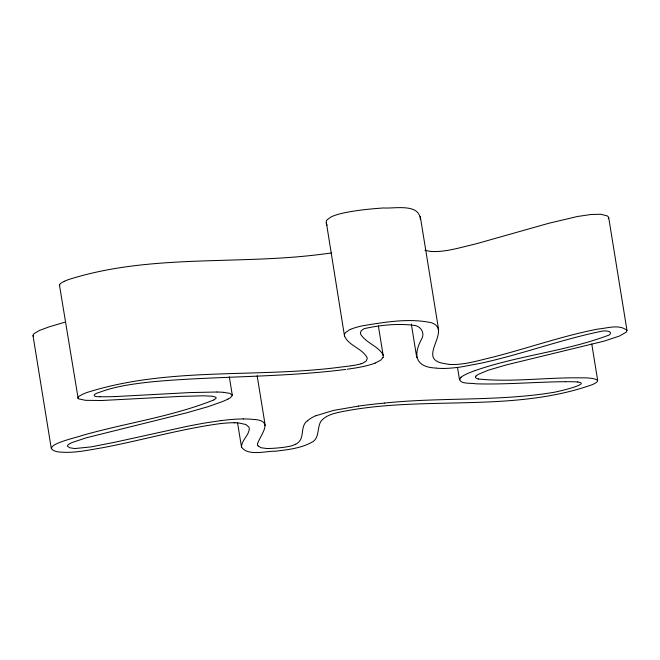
<?xml version="1.0" encoding="UTF-8"?>
<svg xmlns="http://www.w3.org/2000/svg" width="660" height="660" viewBox="0 0 660 660"><rect width="100%" height="100%" fill="white"/><g stroke="black" fill="none" stroke-linecap="round" stroke-linejoin="round"><path stroke-width="0.99" d="M420.362 219.334C419.183 203.082 394.639 208.774 383.584 207.966C370.466 208.874 357.34 210.16 344.438 212.784A22.382 3.927 -9.2 0 0 333.853 215.737L332.376 216.332A27.951 4.901 -9.2 0 0 331.097 216.917L327.104 219.797A77.764 13.637 -9.2 0 0 326.213 221.71L344.487 335.973C348.744 345.889 361.87 348.1 366.985 357.431A126.621 22.201 -9.2 0 1 367.216 358.504L366.234 361.012L363.049 363.066A11.624 2.038 -9.2 0 1 361.094 363.775M344.487 334.686L344.487 335.973M382.965 357.555L380.507 360.352L375.012 363.124M608.322 218.757L608.66 217.338L607.513 215.993L600.963 214.261L591.038 214.5L577.492 216.488L548.889 223.253L477.889 243.309A186.326 32.678 -9.2 0 1 473.74 244.406C459.929 247.583 445.327 252.285 431.31 251.452M476.132 376.002L476.363 375.779A39.352 6.897 -9.2 0 1 478.533 374.253L488.252 370.21L506.36 364.897L604.222 341.096L619.517 336.022L626.356 332.062L626.983 330.454L608.693 217.486M307.329 420.882C299.755 426.286 305.11 437.869 297.495 443.091A37.117 6.509 -9.2 0 1 295.614 444.271M461.076 377.297L460.721 377.602A52.932 9.281 -9.2 0 0 460.408 377.916C457.116 384.599 472.304 382.792 475.753 383.807C505.684 384.714 535.565 381.95 565.48 381.686M295.597 444.271L291.415 445.912L285.788 447.018A32.059 5.618 -9.2 0 1 271.763 448.379A25.121 4.405 -9.2 0 1 266.442 448.478L261.03 447.736L258.093 445.929M213.823 399.943L216.076 398.343L215.935 397.229L212.091 396.214L203.643 395.794L180.18 396.412L101.368 400.513L85.404 400.315L78.202 398.739L59.441 284.988L60.596 283.354L64.3 281.308M228.063 399.028L228.22 398.945A41.885 7.343 -9.2 0 0 230.711 397.435L232.287 395.159L229.317 376.835M213.659 400.026C171.146 416.914 125.293 423.101 81.419 435.666C79.035 437.027 37.224 445.904 56.743 451.663C71.94 453.865 87.244 450.244 102.193 447.802C141.133 440.435 179.338 429.346 218.625 423.835A30.063 5.272 -9.2 0 1 234.168 422.738M350.674 329.299L352.159 328.705A22.382 3.927 -9.2 0 1 362.736 325.751C385.283 322.08 408.746 317.988 431.368 322.699C453.164 330.173 415.115 359.37 444.163 363.47A85.354 14.966 -9.2 0 0 449.452 364.402M316 415.717L333.465 410.421L358.413 406.114M475.192 370.549C519.007 355.278 566.255 351.392 609.559 334.859C613.701 330.52 603.356 330.404 600.724 331.477A17.837 3.127 -9.2 0 0 599.428 331.7C561.008 339.768 523.999 353.38 485.735 362.142A91.864 16.112 -9.2 0 1 482.749 362.827L462.363 366.729A31.498 5.519 -9.2 0 1 443.454 368.47M64.655 322.278L49.112 326.857L39.55 330.421L34.048 333.638L33.041 335.132L33.297 336.344M331.7 252.978L331.188 253.052M349.998 365.953L349.486 366.019M347.275 369.221L356.227 367.859A27.291 4.785 -9.2 0 0 375.144 363.124M220.951 420.618L206.902 422.689A115.706 20.295 -9.2 0 0 186.252 426.533L115.063 442.208L91.014 446.903L74.786 448.553L69.729 447.769L67.328 446.077L68.285 444.51L71.849 442.596L86.419 437.761L186.442 412.871L208.057 406.675L222.428 401.585A73.54 12.895 -9.2 0 0 227.947 399.085M345.807 369.41C285.706 377.083 224.977 376.126 164.637 380.713A122.966 21.566 -9.2 0 0 145.827 382.486C130.185 384.376 114.394 386.694 99.578 392.279C92.235 394.251 92.359 397.204 100.196 396.685M384.656 403.062C440.665 397.13 497.5 401.56 553.187 392.436C554.474 392.436 593.076 383.74 577.665 382.024M114.609 396.602L190.08 392.568L217.033 392.015M443.512 368.445L440.245 368.404A37.727 6.616 -9.2 0 1 436.252 368.107M243.21 418.943L246.444 418.976A58.459 10.255 -9.2 0 1 253.11 419.413C274.436 420.329 261.022 433.513 257.474 443.933A104.593 18.34 -9.2 0 0 258.06 445.937M234.077 422.763L234.886 422.779M223.559 392.337L229.919 393.385L232.287 395.159M449.625 364.427C463.84 365.236 478.178 360.541 492.038 357.373A186.326 32.678 -9.2 0 0 496.188 356.276C530.178 347.432 563.458 335.709 597.993 329.051C607.249 328.284 619.369 323.878 626.983 330.454M435.922 368.065C415.189 367.216 412.978 354.791 421.624 339.067C425.329 332.656 420.346 325.553 413.449 325.289C397.237 323.35 380.531 325.066 364.625 328.548A10.634 1.864 -9.2 0 0 363.462 329.06L361.292 330.66L360.459 332.533A104.165 18.265 -9.2 0 0 360.467 333.11L360.55 333.638A152.567 26.755 -9.2 0 0 361.003 334.793C366.506 342.977 377.305 345.799 382.693 354.073M478.434 379.005C512.572 382.453 546.958 377.223 581.204 377.875C585.849 377.553 607.225 378.411 592.111 384.73C513.01 412.615 426.871 395.761 345.493 410.99A35.574 6.237 -9.2 0 0 343.291 411.386C335.346 413.094 326.114 414.628 320.826 421.459C316.784 428.224 319.927 438.875 311.091 442.662C300.185 448.437 287.595 449.691 275.534 451.209C265.716 450.986 247.863 456.398 241.494 447.059L237.534 422.631M424.908 250.264L425.865 250.503A85.354 14.966 -9.2 0 0 431.153 251.435M59.771 285.648L59.458 285.137M327.079 225.184L326.477 224.02M326.337 223.616L326.188 223.006M591.764 343.975L597.704 380.614M457.545 367.67L459.525 379.879M420.272 216.43L438.644 329.851M411.312 324.01L416.749 357.596M378.378 325.9L383.196 355.641M257.161 375.779L265.238 425.651M33.008 335.602L51.323 448.726M77.756 398.104L78.895 396.322L82.599 394.276A60.134 10.543 -9.2 0 1 86.74 392.568C168.935 366.399 257.087 378.296 341.616 366.985A103.909 18.224 -9.2 0 0 348.76 366.11M241.494 447.059C241.593 440.278 248.507 435.847 249.274 429.214A136.719 23.974 -9.2 0 0 248.87 427.053L245.792 424.495L239.011 423.019A42.438 7.441 -9.2 0 0 234.976 422.788M350.344 365.904A23.809 4.174 -9.2 0 0 354.164 365.326L356.746 364.848A10.23 1.79 -9.2 0 0 361.102 363.784M344.503 334.678A77.764 13.637 -9.2 0 1 345.378 332.772L349.396 329.885A27.951 4.901 -9.2 0 1 350.674 329.299M478.451 378.997A30.806 5.404 -9.2 0 1 475.934 376.068M220.943 420.626A47.05 8.25 -9.2 0 1 243.309 418.902M307.552 420.857A69.333 12.16 -9.2 0 1 315.752 415.734M358.421 406.09A110.995 19.462 -9.2 0 1 384.623 403.087M565.364 381.727A74.745 13.109 -9.2 0 1 577.83 381.975M460.894 377.314A60.274 10.568 -9.2 0 1 475.291 370.549M382.594 354.09A128.032 22.456 -9.2 0 1 383.064 357.547M114.7 396.561A93.299 16.36 -9.2 0 1 100.056 396.726M217.024 392.015A70.769 12.408 -9.2 0 1 223.575 392.337M64.276 281.308A60.134 10.543 -9.2 0 1 68.442 279.601C150.629 253.432 238.796 265.337 323.317 254.017A103.909 18.224 -9.2 0 0 330.462 253.143"/></g></svg>
